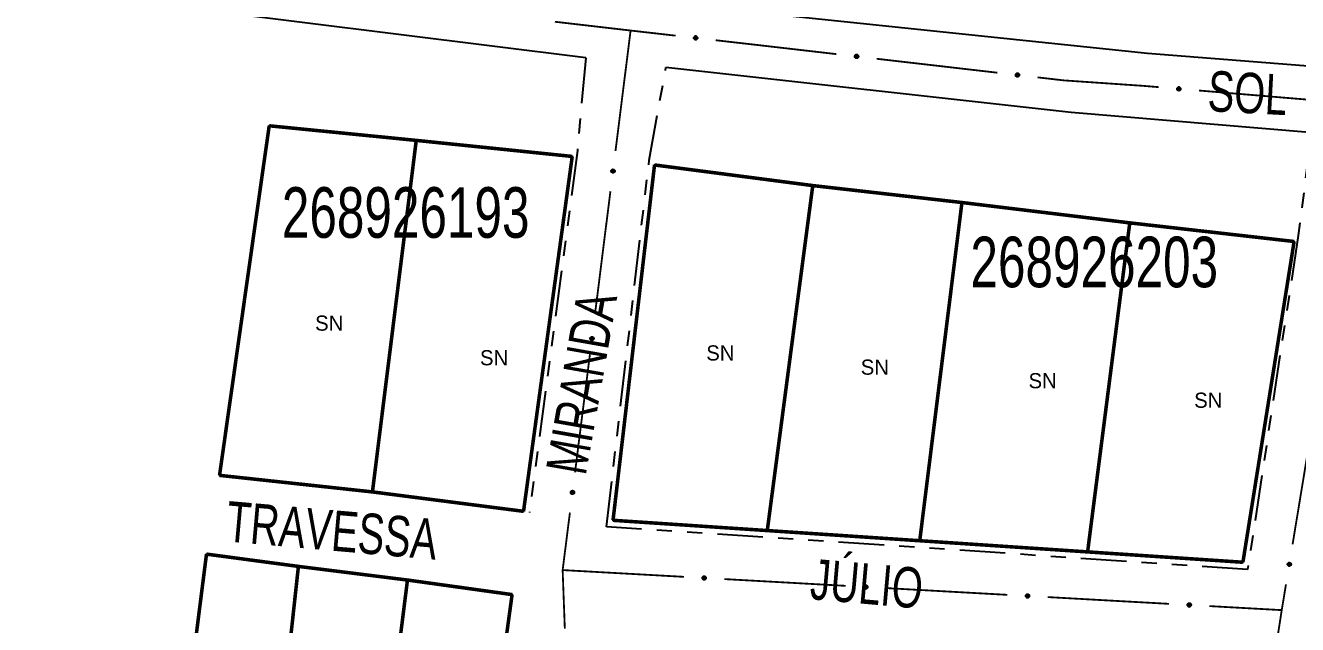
# Model space of a CAD drawing. Extents: x 211453 to 215163, y 4877397 to 4881305.
# Drawn here: x 213331 to 213456.7, y 4878656 to 4878715.2 of the extents above; entities that cross this region are included whole.
import ezdxf
from ezdxf.enums import TextEntityAlignment as Align

# ---------------------------------------------------------------- set-up
doc = ezdxf.new("R2010")
doc.units = 0
doc.header["$LTSCALE"] = 1.5
doc.header["$MEASUREMENT"] = 0
doc.linetypes.add('TRACO_25', pattern=[8, 3, -1, 1, -1, 1, -1])
for name, color, linetype in [('CD_MALHA_LOTES', 7, 'CONTINUOUS'), ('CD_TXT_QUADRA', 255, 'CONTINUOUS'), ('RU-QUADRA', 210, 'CONTINUOUS'), ('SV-EIXO-ROD-ESTR', 7, 'CONTINUOUS'), ('SV-EIXO-RUA-N-PAV', 6, 'CONTINUOUS'), ('SV-EST-MUNIC-PAV', 20, 'CONTINUOUS'), ('SV-RUA-NAO-PAV', 7, 'CONTINUOUS'), ('SV-TXT-MUNIC-PAV', 7, 'CONTINUOUS'), ('SV-TXT-RUA-N-PAV', 7, 'CONTINUOUS'), ('Th_NmrPort', 1, 'CONTINUOUS')]:
    doc.layers.add(name, color=color, linetype=linetype)
doc.styles.add('ARIAL', font='ARIAL.SHX')

msp = doc.modelspace()

# ---------------------------------------------------------------- linework, layer by layer
at = {"layer": 'CD_MALHA_LOTES', "linetype": 'Continuous', "const_width": 0.35, "flags": 128}
for points in [[(213350.19382, 4878670.728023), (213355.100515, 4878705.267307)], [(213355.100515, 4878705.267307), (213369.62818, 4878703.824162)], [(213365.298743, 4878669.092458), (213369.62818, 4878703.824162)], [(213369.62818, 4878703.824162), (213385.037926, 4878702.239184)], [(213385.037926, 4878702.239184), (213380.226281, 4878667.175611)], [(213393.169356, 4878701.396302), (213389.069092, 4878666.287852)], [(213408.801732, 4878699.360361), (213393.169356, 4878701.396302)], [(213404.30736, 4878665.272974), (213408.801732, 4878699.360361)], [(213408.801732, 4878699.360361), (213423.539646, 4878697.685598)], [(213419.369188, 4878664.269848), (213423.539646, 4878697.685598)], [(213423.539646, 4878697.685598), (213440.119799, 4878695.675882)], [(213435.953855, 4878663.165299), (213440.119799, 4878695.675882)], [(213440.119799, 4878695.675882), (213456.35499, 4878693.83524)], [(213456.35499, 4878693.83524), (213451.297267, 4878662.143418)], [(213365.298743, 4878669.092458), (213350.19382, 4878670.728023)], [(213380.226281, 4878667.175611), (213365.298743, 4878669.092458)], [(213389.069092, 4878666.287852), (213404.30736, 4878665.272974)], [(213419.369188, 4878664.269848), (213404.30736, 4878665.272974)], [(213435.953855, 4878663.165299), (213419.369188, 4878664.269848)], [(213345.094705, 4878632.917609), (213348.904492, 4878662.945673)], [(213348.904492, 4878662.945673), (213357.986806, 4878661.732416)], [(213451.297267, 4878662.143418), (213435.953855, 4878663.165299)], [(213354.715676, 4878631.763093), (213357.986806, 4878661.732416)], [(213357.986806, 4878661.732416), (213368.762293, 4878660.38548)], [(213365.010114, 4878630.608576), (213368.762293, 4878660.38548)], [(213368.762293, 4878660.38548), (213379.096992, 4878658.94622)], [(213379.096992, 4878658.94622), (213375.050531, 4878629.458721)]]:
    msp.add_lwpolyline(points, dxfattribs=at)
at = {"layer": 'RU-QUADRA', "linetype": 'Continuous', "const_width": 0.18, "flags": 128}
for points in [[(213385.037926, 4878702.239184), (213369.62818, 4878703.824162), (213355.100515, 4878705.267307), (213350.19382, 4878670.728023), (213365.298743, 4878669.092458), (213380.226281, 4878667.175611)], [(213393.169356, 4878701.396302), (213408.801732, 4878699.360361), (213423.539646, 4878697.685598), (213440.119799, 4878695.675882), (213456.35499, 4878693.83524), (213451.297267, 4878662.143418), (213435.953855, 4878663.165299), (213419.369188, 4878664.269848), (213404.30736, 4878665.272974), (213389.069092, 4878666.287852)], [(213379.096992, 4878658.94622), (213368.762293, 4878660.38548), (213357.986806, 4878661.732416), (213348.904492, 4878662.945673), (213345.094705, 4878632.917609), (213341.195103, 4878603.26112), (213351.006191, 4878602.181883), (213361.112913, 4878601.070126), (213371.005538, 4878599.981921), (213375.050531, 4878629.458721)]]:
    msp.add_lwpolyline(points, close=True, dxfattribs=at)
at = {"layer": 'SV-EIXO-ROD-ESTR', "const_width": 0.18}
for points in [[(213390.804863, 4878714.67896), (213383.324082, 4878715.547696)], [(213391.270789, 4878714.625829), (213390.804863, 4878714.67896)], [(213395.245032, 4878714.172626), (213391.270789, 4878714.625829)], [(213403.282855, 4878713.256031), (213399.219275, 4878713.719422)], [(213404.186926, 4878713.151591), (213403.282855, 4878713.256031)], [(213411.140679, 4878712.348269), (213404.186926, 4878713.151591)], [(213427.03497, 4878710.512105), (213415.114251, 4878711.889228)], [(213433.602187, 4878709.753437), (213431.008543, 4878710.053064)], [(213433.990371, 4878709.726667), (213433.602187, 4878709.753437)], [(213441.537752, 4878709.206157), (213433.990371, 4878709.726667)], [(213441.970923, 4878709.169827), (213441.537752, 4878709.206157)], [(213442.967424, 4878709.08625), (213441.970923, 4878709.169827)], [(213458.503443, 4878707.783228), (213446.95343, 4878708.751939)]]:
    msp.add_lwpolyline(points, dxfattribs=at)
at = {"layer": 'SV-EIXO-ROD-ESTR'}
for points in [[(213397.362436, 4878713.820373), (213397.324592, 4878713.789392), (213397.285732, 4878713.770503), (213397.248786, 4878713.764078), (213397.214658, 4878713.766913), (213397.180069, 4878713.773745), (213397.146717, 4878713.788328), (213397.113284, 4878713.812713), (213397.081939, 4878713.850458), (213397.065205, 4878713.891538), (213397.056968, 4878713.927422), (213397.057875, 4878713.96318), (213397.065076, 4878713.99667), (213397.08137, 4878714.030814), (213397.106412, 4878714.064453), (213397.145129, 4878714.095053), (213397.183353, 4878714.11331), (213397.219252, 4878714.118587), (213397.255195, 4878714.117447), (213397.290423, 4878714.110048), (213397.32308, 4878714.095544), (213397.356904, 4878714.070269), (213397.386601, 4878714.031656), (213397.405245, 4878713.993739), (213397.411024, 4878713.957924), (213397.409105, 4878713.922564), (213397.402674, 4878713.887789), (213397.389411, 4878713.853651), (213397.362436, 4878713.820373)], [(213413.257563, 4878711.992906), (213413.219674, 4878711.96198), (213413.180786, 4878711.943149), (213413.143831, 4878711.936778), (213413.109706, 4878711.939663), (213413.075128, 4878711.946547), (213413.041797, 4878711.961178), (213413.0084, 4878711.985612), (213412.97711, 4878712.023403), (213412.960437, 4878712.064508), (213412.952253, 4878712.100404), (213412.953212, 4878712.13616), (213412.960462, 4878712.169639), (213412.976806, 4878712.203759), (213413.001898, 4878712.237362), (213413.040659, 4878712.267905), (213413.078911, 4878712.286106), (213413.114817, 4878712.29133), (213413.150758, 4878712.290137), (213413.185976, 4878712.282686), (213413.218611, 4878712.268135), (213413.252398, 4878712.24281), (213413.282038, 4878712.204153), (213413.300626, 4878712.16621), (213413.306353, 4878712.130386), (213413.304382, 4878712.095028), (213413.2979, 4878712.060262), (213413.284586, 4878712.026145), (213413.257563, 4878711.992906)], [(213429.151855, 4878710.156742), (213429.113965, 4878710.125816), (213429.075077, 4878710.106985), (213429.038122, 4878710.100614), (213429.003998, 4878710.103499), (213428.969419, 4878710.110382), (213428.936088, 4878710.125014), (213428.902692, 4878710.149448), (213428.871402, 4878710.187239), (213428.854729, 4878710.228344), (213428.846544, 4878710.26424), (213428.847504, 4878710.299996), (213428.854754, 4878710.333475), (213428.871097, 4878710.367595), (213428.896189, 4878710.401198), (213428.934951, 4878710.431741), (213428.973202, 4878710.449942), (213429.009109, 4878710.455166), (213429.045049, 4878710.453973), (213429.080267, 4878710.446522), (213429.112903, 4878710.431971), (213429.14669, 4878710.406646), (213429.176329, 4878710.367989), (213429.194918, 4878710.330045), (213429.200644, 4878710.294222), (213429.198674, 4878710.258864), (213429.192191, 4878710.224098), (213429.178878, 4878710.189981), (213429.151855, 4878710.156742)], [(213445.094405, 4878708.797391), (213445.057503, 4878708.765293), (213445.019224, 4878708.745252), (213444.982486, 4878708.737726), (213444.948288, 4878708.73954), (213444.913511, 4878708.745337), (213444.879738, 4878708.758918), (213444.845592, 4878708.782293), (213444.813134, 4878708.819085), (213444.795181, 4878708.859647), (213444.785876, 4878708.895269), (213444.785714, 4878708.931038), (213444.791912, 4878708.964728), (213444.807178, 4878708.999343), (213444.831205, 4878709.033715), (213444.86899, 4878709.065458), (213444.906653, 4878709.084848), (213444.942378, 4878709.091195), (213444.978338, 4878709.091129), (213445.013772, 4878709.084785), (213445.046848, 4878709.071264), (213445.081412, 4878709.04701), (213445.112248, 4878709.009301), (213445.132016, 4878708.971958), (213445.138862, 4878708.936331), (213445.138001, 4878708.900929), (213445.132611, 4878708.865978), (213445.120373, 4878708.83146), (213445.094405, 4878708.797391)]]:
    msp.add_lwpolyline(points, close=True, dxfattribs=at)
for points in [[(213397.409105, 4878713.922564), (213397.056968, 4878713.927422)], [(213397.411024, 4878713.957924), (213397.057875, 4878713.96318)], [(213397.407532, 4878713.940967), (213397.059465, 4878713.947698)], [(213397.404773, 4878713.976989), (213397.064531, 4878713.980081)], [(213397.405245, 4878713.993739), (213397.065076, 4878713.99667)], [(213397.402674, 4878713.887789), (213397.065205, 4878713.891538)], [(213397.402002, 4878713.904517), (213397.065827, 4878713.907145)], [(213397.39388, 4878714.013939), (213397.078041, 4878714.014248)], [(213397.391359, 4878713.871396), (213397.078077, 4878713.870041)], [(213397.386601, 4878714.031656), (213397.08137, 4878714.030814)], [(213397.389411, 4878713.853651), (213397.081939, 4878713.850458)], [(213397.367764, 4878714.049878), (213397.096974, 4878714.047797)], [(213397.375292, 4878713.838894), (213397.101326, 4878713.833055)], [(213397.356904, 4878714.070269), (213397.106412, 4878714.064453)], [(213397.362436, 4878713.820373), (213397.113284, 4878713.812713)], [(213397.334251, 4878714.081167), (213397.133531, 4878714.079335)], [(213397.341137, 4878713.804335), (213397.137396, 4878713.800101)], [(213397.32308, 4878714.095544), (213397.145129, 4878714.095053)], [(213397.324592, 4878713.789392), (213397.146717, 4878713.788328)], [(213397.302368, 4878714.102656), (213397.170671, 4878714.103941)], [(213397.302486, 4878713.778528), (213397.1723, 4878713.781014)], [(213397.285732, 4878713.770503), (213397.180069, 4878713.773745)], [(213397.290423, 4878714.110048), (213397.183353, 4878714.11331)], [(213413.304382, 4878712.095028), (213412.952253, 4878712.100404)], [(213413.306353, 4878712.130386), (213412.953212, 4878712.13616)], [(213413.302836, 4878712.113434), (213412.954779, 4878712.120676)], [(213413.30013, 4878712.14946), (213412.959893, 4878712.153052)], [(213413.2979, 4878712.060262), (213412.960437, 4878712.064508)], [(213413.300626, 4878712.16621), (213412.960462, 4878712.169639)], [(213413.297253, 4878712.076992), (213412.961082, 4878712.080114)], [(213413.28656, 4878712.043887), (213412.973277, 4878712.042991)], [(213413.289291, 4878712.186426), (213412.973453, 4878712.187199)], [(213413.282038, 4878712.204153), (213412.976806, 4878712.203759)], [(213413.284586, 4878712.026145), (213412.97711, 4878712.023403)], [(213413.263228, 4878712.222403), (213412.992435, 4878712.220719)], [(213413.270446, 4878712.011409), (213412.996472, 4878712.005972)], [(213413.252398, 4878712.24281), (213413.001898, 4878712.237362)], [(213413.257563, 4878711.992906), (213413.0084, 4878711.985612)], [(213413.229761, 4878712.253741), (213413.029039, 4878712.252204)], [(213413.23624, 4878711.976899), (213413.032493, 4878711.972965)], [(213413.218611, 4878712.268135), (213413.040659, 4878712.267905)], [(213413.219674, 4878711.96198), (213413.041797, 4878711.961178)], [(213413.197909, 4878712.275277), (213413.066215, 4878712.276755)], [(213413.197552, 4878711.95115), (213413.06737, 4878711.953826)], [(213413.180786, 4878711.943149), (213413.075128, 4878711.946547)], [(213413.185976, 4878712.282686), (213413.078911, 4878712.286106)], [(213429.198674, 4878710.258864), (213428.846544, 4878710.26424)], [(213429.200644, 4878710.294222), (213428.847504, 4878710.299996)], [(213429.197128, 4878710.27727), (213428.849071, 4878710.284512)], [(213429.194422, 4878710.313296), (213428.854184, 4878710.316888)], [(213429.192191, 4878710.224098), (213428.854729, 4878710.228344)], [(213429.194918, 4878710.330045), (213428.854754, 4878710.333475)], [(213429.191544, 4878710.240828), (213428.855374, 4878710.24395)], [(213429.180852, 4878710.207723), (213428.867568, 4878710.206827)], [(213429.183582, 4878710.350262), (213428.867744, 4878710.351035)], [(213429.176329, 4878710.367989), (213428.871097, 4878710.367595)], [(213429.178878, 4878710.189981), (213428.871402, 4878710.187239)], [(213429.15752, 4878710.386239), (213428.886726, 4878710.384555)], [(213429.164738, 4878710.175245), (213428.890764, 4878710.169808)], [(213429.14669, 4878710.406646), (213428.896189, 4878710.401198)], [(213429.151855, 4878710.156742), (213428.902692, 4878710.149448)], [(213429.124053, 4878710.417577), (213428.92333, 4878710.41604)], [(213429.130532, 4878710.140735), (213428.926785, 4878710.136801)], [(213429.112903, 4878710.431971), (213428.934951, 4878710.431741)], [(213429.113965, 4878710.125816), (213428.936088, 4878710.125014)], [(213429.092201, 4878710.439113), (213428.960506, 4878710.440591)], [(213429.091844, 4878710.114986), (213428.961661, 4878710.117662)], [(213429.075077, 4878710.106985), (213428.969419, 4878710.110382)], [(213429.080267, 4878710.446522), (213428.973202, 4878710.449942)], [(213445.138862, 4878708.936331), (213444.785714, 4878708.931038)], [(213445.138001, 4878708.900929), (213444.785876, 4878708.895269)], [(213445.135879, 4878708.919277), (213444.787766, 4878708.915611)], [(213445.132045, 4878708.955201), (213444.791862, 4878708.94813)], [(213445.132016, 4878708.971958), (213444.791912, 4878708.964728)], [(213445.132611, 4878708.865978), (213444.795181, 4878708.859647)], [(213445.13144, 4878708.882678), (213444.795336, 4878708.875266)], [(213445.120053, 4878708.991809), (213444.804346, 4878708.982686)], [(213445.112248, 4878709.009301), (213444.807178, 4878708.999343)], [(213445.12179, 4878708.849255), (213444.808688, 4878708.838544)], [(213445.120373, 4878708.83146), (213444.813134, 4878708.819085)], [(213445.092876, 4878709.026952), (213444.822268, 4878709.016785)], [(213445.081412, 4878709.04701), (213444.831205, 4878709.033715)], [(213445.106701, 4878708.816288), (213444.833032, 4878708.802269)], [(213445.094405, 4878708.797391), (213444.845592, 4878708.782293)], [(213445.058443, 4878709.057226), (213444.857867, 4878709.049401)], [(213445.046848, 4878709.071264), (213444.86899, 4878709.065458)], [(213445.073593, 4878708.780724), (213444.87007, 4878708.770407)], [(213445.057503, 4878708.765293), (213444.879738, 4878708.758918)], [(213445.025932, 4878709.077754), (213444.894256, 4878709.075105)], [(213445.035731, 4878708.753774), (213444.905529, 4878708.752371)], [(213445.013772, 4878709.084785), (213444.906653, 4878709.084848)], [(213445.019224, 4878708.745252), (213444.913511, 4878708.745337)]]:
    msp.add_lwpolyline(points, dxfattribs=at)
at = {"layer": 'SV-EIXO-RUA-N-PAV', "const_width": 0.18}
for points in [[(213390.804863, 4878714.67896), (213389.310208, 4878702.772407)], [(213388.811989, 4878698.803556), (213387.317333, 4878686.897003)], [(213386.81791, 4878682.928304), (213385.312338, 4878671.023127)], [(213458.15386, 4878675.747816), (213456.203218, 4878663.907419)], [(213384.81048, 4878667.054734), (213384.183158, 4878662.094243)], [(213384.183158, 4878662.094243), (213384.091402, 4878661.36869)], [(213384.091402, 4878661.36869), (213384.286404, 4878656.103632)], [(213384.091402, 4878661.36869), (213396.072834, 4878660.701399)], [(213400.066645, 4878660.478969), (213412.048078, 4878659.811679)], [(213416.041888, 4878659.589249), (213428.023321, 4878658.921959)], [(213455.553004, 4878659.96062), (213455.227897, 4878657.987221)], [(213432.017132, 4878658.699529), (213443.998564, 4878658.032239)], [(213447.992375, 4878657.809809), (213454.981544, 4878657.420556)], [(213455.227897, 4878657.987221), (213455.133151, 4878657.412115)], [(213455.133151, 4878657.412115), (213453.688436, 4878648.106452)], [(213454.981544, 4878657.420556), (213455.133151, 4878657.412115)], [(213384.286404, 4878656.103632), (213384.305665, 4878655.58359)]]:
    msp.add_lwpolyline(points, dxfattribs=at)
at = {"layer": 'SV-EIXO-RUA-N-PAV'}
for points in [[(213389.188218, 4878700.916832), (213389.218768, 4878700.87864), (213389.237216, 4878700.839568), (213389.243222, 4878700.802551), (213389.24, 4878700.768457), (213389.232776, 4878700.733948), (213389.217816, 4878700.700763), (213389.193053, 4878700.667609), (213389.154956, 4878700.636694), (213389.113689, 4878700.620427), (213389.077713, 4878700.612597), (213389.041968, 4878700.61391), (213389.008562, 4878700.621489), (213388.974605, 4878700.638169), (213388.941252, 4878700.663591), (213388.911092, 4878700.702652), (213388.89327, 4878700.741081), (213388.888401, 4878700.777037), (213388.889948, 4878700.812964), (213388.897746, 4878700.848107), (213388.912618, 4878700.880597), (213388.938275, 4878700.914133), (213388.977222, 4878700.94339), (213389.015348, 4878700.961603), (213389.051226, 4878700.966976), (213389.086563, 4878700.964656), (213389.121263, 4878700.957831), (213389.155247, 4878700.944182), (213389.188218, 4878700.916832)], [(213387.111189, 4878684.369992), (213387.141705, 4878684.331772), (213387.160116, 4878684.292683), (213387.166088, 4878684.255661), (213387.162835, 4878684.22157), (213387.155579, 4878684.187068), (213387.140589, 4878684.153896), (213387.115796, 4878684.120765), (213387.077671, 4878684.089884), (213387.036388, 4878684.073656), (213387.000406, 4878684.065859), (213386.964662, 4878684.067204), (213386.931263, 4878684.074814), (213386.897321, 4878684.091525), (213386.863991, 4878684.116978), (213386.833867, 4878684.156066), (213386.81608, 4878684.194511), (213386.811244, 4878684.230472), (213386.812824, 4878684.266398), (213386.820654, 4878684.301533), (213386.835557, 4878684.33401), (213386.861244, 4878684.367522), (213386.900218, 4878684.396743), (213386.93836, 4878684.414921), (213386.974244, 4878684.420261), (213387.009578, 4878684.41791), (213387.044272, 4878684.411053), (213387.078244, 4878684.397372), (213387.111189, 4878684.369992)], [(213385.188646, 4878669.167664), (213385.219162, 4878669.129444), (213385.237573, 4878669.090355), (213385.243546, 4878669.053333), (213385.240293, 4878669.019242), (213385.233037, 4878668.984739), (213385.218046, 4878668.951568), (213385.193254, 4878668.918437), (213385.155128, 4878668.887556), (213385.113846, 4878668.871328), (213385.077863, 4878668.86353), (213385.042119, 4878668.864876), (213385.00872, 4878668.872486), (213384.974779, 4878668.889197), (213384.941449, 4878668.91465), (213384.911325, 4878668.953738), (213384.893538, 4878668.992183), (213384.888701, 4878669.028144), (213384.890281, 4878669.06407), (213384.898111, 4878669.099205), (213384.913014, 4878669.131682), (213384.938701, 4878669.165194), (213384.977676, 4878669.194415), (213385.015818, 4878669.212593), (213385.051701, 4878669.217933), (213385.087035, 4878669.215582), (213385.121729, 4878669.208724), (213385.155701, 4878669.195044), (213385.188646, 4878669.167664)], [(213456.010083, 4878662.057895), (213456.039145, 4878662.018558), (213456.056079, 4878661.978807), (213456.060659, 4878661.941587), (213456.056131, 4878661.907641), (213456.047587, 4878661.873435), (213456.031364, 4878661.840849), (213456.005348, 4878661.80867), (213455.966091, 4878661.77924), (213455.92423, 4878661.76457), (213455.88798, 4878661.758126), (213455.852312, 4878661.76081), (213455.819222, 4878661.769667), (213455.78593, 4878661.787637), (213455.753578, 4878661.814321), (213455.72494, 4878661.854511), (213455.708606, 4878661.893596), (213455.70512, 4878661.929713), (213455.708045, 4878661.965554), (213455.717187, 4878662.000371), (213455.733296, 4878662.032267), (213455.760221, 4878662.064793), (213455.800263, 4878662.092533), (213455.839059, 4878662.109269), (213455.875118, 4878662.113261), (213455.910339, 4878662.109586), (213455.944751, 4878662.101434), (213455.978187, 4878662.08649), (213456.010083, 4878662.057895)], [(213397.932403, 4878660.708084), (213397.96839, 4878660.741204), (213398.006092, 4878660.762311), (213398.042604, 4878660.770863), (213398.07684, 4878660.770008), (213398.111766, 4878660.765189), (213398.145906, 4878660.752561), (213398.180694, 4878660.730152), (213398.214171, 4878660.694285), (213398.233254, 4878660.654241), (213398.243555, 4878660.618894), (213398.244718, 4878660.583144), (213398.239468, 4878660.549293), (213398.225178, 4878660.514264), (213398.202124, 4878660.479232), (213398.165244, 4878660.446442), (213398.12814, 4878660.426003), (213398.092606, 4878660.418658), (213398.056658, 4878660.417715), (213398.021061, 4878660.423063), (213397.987619, 4878660.435652), (213397.952389, 4878660.458927), (213397.920507, 4878660.495757), (213397.8997, 4878660.532531), (213397.891858, 4878660.567952), (213397.891727, 4878660.603364), (213397.896135, 4878660.638453), (213397.9074, 4878660.673301), (213397.932403, 4878660.708084)], [(213413.907646, 4878659.818364), (213413.943634, 4878659.851484), (213413.981336, 4878659.87259), (213414.017848, 4878659.881143), (213414.052083, 4878659.880288), (213414.087009, 4878659.875469), (213414.12115, 4878659.862841), (213414.155937, 4878659.840431), (213414.189415, 4878659.804564), (213414.208498, 4878659.764521), (213414.218798, 4878659.729174), (213414.219962, 4878659.693424), (213414.214711, 4878659.659573), (213414.200421, 4878659.624544), (213414.177368, 4878659.589512), (213414.140487, 4878659.556722), (213414.103383, 4878659.536283), (213414.06785, 4878659.528938), (213414.031902, 4878659.527995), (213413.996304, 4878659.533343), (213413.962862, 4878659.545932), (213413.927632, 4878659.569207), (213413.895751, 4878659.606037), (213413.874943, 4878659.642811), (213413.867101, 4878659.678232), (213413.86697, 4878659.713644), (213413.871378, 4878659.748733), (213413.882643, 4878659.783581), (213413.907646, 4878659.818364)], [(213429.882889, 4878658.928644), (213429.918877, 4878658.961764), (213429.956579, 4878658.98287), (213429.993091, 4878658.991423), (213430.027326, 4878658.990568), (213430.062252, 4878658.985748), (213430.096393, 4878658.97312), (213430.131181, 4878658.950711), (213430.164658, 4878658.914844), (213430.183741, 4878658.874801), (213430.194041, 4878658.839454), (213430.195205, 4878658.803704), (213430.189955, 4878658.769853), (213430.175665, 4878658.734824), (213430.152611, 4878658.699791), (213430.11573, 4878658.667001), (213430.078626, 4878658.646563), (213430.043093, 4878658.639218), (213430.007145, 4878658.638275), (213429.971547, 4878658.643623), (213429.938106, 4878658.656212), (213429.902875, 4878658.679487), (213429.870994, 4878658.716317), (213429.850187, 4878658.753091), (213429.842344, 4878658.788512), (213429.842213, 4878658.823924), (213429.846621, 4878658.859013), (213429.857886, 4878658.893861), (213429.882889, 4878658.928644)], [(213445.858133, 4878658.038924), (213445.89412, 4878658.072044), (213445.931822, 4878658.09315), (213445.968334, 4878658.101703), (213446.00257, 4878658.100848), (213446.037496, 4878658.096028), (213446.071636, 4878658.0834), (213446.106424, 4878658.060991), (213446.139901, 4878658.025124), (213446.158984, 4878657.985081), (213446.169284, 4878657.949733), (213446.170448, 4878657.913983), (213446.165198, 4878657.880133), (213446.150908, 4878657.845103), (213446.127854, 4878657.810071), (213446.090974, 4878657.777281), (213446.05387, 4878657.756843), (213446.018336, 4878657.749497), (213445.982388, 4878657.748555), (213445.946791, 4878657.753903), (213445.913349, 4878657.766492), (213445.878119, 4878657.789767), (213445.846237, 4878657.826597), (213445.82543, 4878657.863371), (213445.817588, 4878657.898792), (213445.817457, 4878657.934204), (213445.821865, 4878657.969293), (213445.83313, 4878658.00414), (213445.858133, 4878658.038924)]]:
    msp.add_lwpolyline(points, close=True, dxfattribs=at)
for points in [[(213388.897746, 4878700.848107), (213388.89327, 4878700.741081)], [(213388.905272, 4878700.859967), (213388.902495, 4878700.728293)], [(213388.912618, 4878700.880597), (213388.911092, 4878700.702652)], [(213388.927122, 4878700.891605), (213388.926678, 4878700.690877)], [(213388.938275, 4878700.914133), (213388.941252, 4878700.663591)], [(213388.958788, 4878700.924761), (213388.9578, 4878700.653964)], [(213388.977222, 4878700.94339), (213388.974605, 4878700.638169)], [(213388.995021, 4878700.950468), (213388.991132, 4878700.634653)], [(213389.015348, 4878700.961603), (213389.008562, 4878700.621489)], [(213389.032092, 4878700.960942), (213389.025144, 4878700.620756)], [(213389.051226, 4878700.966976), (213389.041968, 4878700.61391)], [(213389.068143, 4878700.963292), (213389.057467, 4878700.615323)], [(213389.086563, 4878700.964656), (213389.077713, 4878700.612597)], [(213389.104528, 4878700.957349), (213389.09809, 4878700.621226)], [(213389.121263, 4878700.957831), (213389.113689, 4878700.620427)], [(213389.137526, 4878700.946331), (213389.135331, 4878700.633054)], [(213389.155247, 4878700.944182), (213389.154956, 4878700.636694)], [(213389.169843, 4878700.929897), (213389.172577, 4878700.655883)], [(213389.188218, 4878700.916832), (213389.193053, 4878700.667609)], [(213389.204014, 4878700.895352), (213389.205938, 4878700.691577)], [(213389.218768, 4878700.87864), (213389.217816, 4878700.700763)], [(213389.22938, 4878700.856412), (213389.225419, 4878700.726262)], [(213389.237216, 4878700.839568), (213389.232776, 4878700.733948)], [(213386.820654, 4878684.301533), (213386.81608, 4878684.194511)], [(213386.828191, 4878684.313386), (213386.825294, 4878684.181715)], [(213386.835557, 4878684.33401), (213386.833867, 4878684.156066)], [(213386.85007, 4878684.345004), (213386.849442, 4878684.144277)], [(213386.861244, 4878684.367522), (213386.863991, 4878684.116978)], [(213386.881767, 4878684.378131), (213386.880531, 4878684.107336)], [(213386.900218, 4878684.396743), (213386.897321, 4878684.091525)], [(213386.918023, 4878684.403805), (213386.913845, 4878684.087993)], [(213386.93836, 4878684.414921), (213386.931263, 4878684.074814)], [(213386.955104, 4878684.414245), (213386.947844, 4878684.074066)], [(213386.974244, 4878684.420261), (213386.964662, 4878684.067204)], [(213386.991157, 4878684.416562), (213386.980162, 4878684.068603)], [(213387.009578, 4878684.41791), (213387.000406, 4878684.065859)], [(213387.027537, 4878684.410586), (213387.02079, 4878684.074469)], [(213387.044272, 4878684.411053), (213387.036388, 4878684.073656)], [(213387.060524, 4878684.399537), (213387.058042, 4878684.086262)], [(213387.078244, 4878684.397372), (213387.077671, 4878684.089884)], [(213387.092827, 4878684.383074), (213387.095309, 4878684.109057)], [(213387.111189, 4878684.369992), (213387.115796, 4878684.120765)], [(213387.126965, 4878684.348498), (213387.128703, 4878684.14472)], [(213387.141705, 4878684.331772), (213387.140589, 4878684.153896)], [(213387.152296, 4878684.309534), (213387.148216, 4878684.179388)], [(213387.160116, 4878684.292683), (213387.155579, 4878684.187068)], [(213384.898111, 4878669.099205), (213384.893538, 4878668.992183)], [(213384.905649, 4878669.111058), (213384.902751, 4878668.979387)], [(213384.913014, 4878669.131682), (213384.911325, 4878668.953738)], [(213384.927527, 4878669.142676), (213384.926899, 4878668.941949)], [(213384.938701, 4878669.165194), (213384.941449, 4878668.91465)], [(213384.959224, 4878669.175803), (213384.957988, 4878668.905008)], [(213384.977676, 4878669.194415), (213384.974779, 4878668.889197)], [(213384.995481, 4878669.201477), (213384.991302, 4878668.885665)], [(213385.015818, 4878669.212593), (213385.00872, 4878668.872486)], [(213385.032561, 4878669.211917), (213385.025301, 4878668.871738)], [(213385.051701, 4878669.217933), (213385.042119, 4878668.864876)], [(213385.068614, 4878669.214234), (213385.057619, 4878668.866275)], [(213385.087035, 4878669.215582), (213385.077863, 4878668.86353)], [(213385.104994, 4878669.208258), (213385.098247, 4878668.872141)], [(213385.121729, 4878669.208724), (213385.113846, 4878668.871328)], [(213385.137982, 4878669.197209), (213385.135499, 4878668.883934)], [(213385.155701, 4878669.195044), (213385.155128, 4878668.887556)], [(213385.170284, 4878669.180746), (213385.172767, 4878668.906729)], [(213385.188646, 4878669.167664), (213385.193254, 4878668.918437)], [(213385.204423, 4878669.14617), (213385.20616, 4878668.942392)], [(213385.219162, 4878669.129444), (213385.218046, 4878668.951568)], [(213385.229754, 4878669.107206), (213385.225673, 4878668.97706)], [(213385.237573, 4878669.090355), (213385.233037, 4878668.984739)], [(213455.717187, 4878662.000371), (213455.708606, 4878661.893596)], [(213455.725163, 4878662.011934), (213455.717333, 4878661.880464)], [(213455.733296, 4878662.032267), (213455.72494, 4878661.854511)], [(213455.748211, 4878662.04271), (213455.740062, 4878661.842146)], [(213455.760221, 4878662.064793), (213455.753578, 4878661.814321)], [(213455.781127, 4878662.074626), (213455.769744, 4878661.804066)], [(213455.800263, 4878662.092533), (213455.78593, 4878661.787637)], [(213455.81832, 4878662.098922), (213455.80231, 4878661.783489)], [(213455.839059, 4878662.109269), (213455.819222, 4878661.769667)], [(213455.855765, 4878662.107965), (213455.835763, 4878661.768298)], [(213455.875118, 4878662.113261), (213455.852312, 4878661.76081)], [(213455.89188, 4878662.10893), (213455.867854, 4878661.761628)], [(213455.910339, 4878662.109586), (213455.88798, 4878661.758126)], [(213455.928011, 4878662.101595), (213455.908673, 4878661.765967)], [(213455.944751, 4878662.101434), (213455.92423, 4878661.76457)], [(213455.960561, 4878662.089318), (213455.946341, 4878661.776356)], [(213455.978187, 4878662.08649), (213455.966091, 4878661.77924)], [(213455.992224, 4878662.071656), (213455.984436, 4878661.797738)], [(213456.010083, 4878662.057895), (213456.005348, 4878661.80867)], [(213456.025043, 4878662.035825), (213456.019143, 4878661.832125)], [(213456.039145, 4878662.018558), (213456.031364, 4878661.840849)], [(213456.048896, 4878661.995939), (213456.039941, 4878661.866037)], [(213456.056079, 4878661.978807), (213456.047587, 4878661.873435)], [(213397.891727, 4878660.603364), (213398.243555, 4878660.618894)], [(213397.891858, 4878660.567952), (213398.244718, 4878660.583144)], [(213397.894362, 4878660.585083), (213398.242236, 4878660.598508)], [(213397.896135, 4878660.638453), (213398.233254, 4878660.654241)], [(213397.897773, 4878660.621792), (213398.233537, 4878660.638625)], [(213397.899201, 4878660.549281), (213398.239052, 4878660.565886)], [(213397.8997, 4878660.532531), (213398.239468, 4878660.549293)], [(213397.906482, 4878660.655473), (213398.219161, 4878660.674958)], [(213397.9074, 4878660.673301), (213398.214171, 4878660.694285)], [(213397.912215, 4878660.513023), (213398.227542, 4878660.530994)], [(213397.920507, 4878660.495757), (213398.225178, 4878660.514264)], [(213397.920641, 4878660.68885), (213398.193809, 4878660.710536)], [(213397.932403, 4878660.708084), (213398.180694, 4878660.730152)], [(213397.940367, 4878660.478656), (213398.210583, 4878660.496406)], [(213397.952389, 4878660.458927), (213398.202124, 4878660.479232)], [(213397.952738, 4878660.725329), (213398.155893, 4878660.741347)], [(213397.96839, 4878660.741204), (213398.145906, 4878660.752561)], [(213397.975635, 4878660.449359), (213398.175912, 4878660.462805)], [(213397.987619, 4878660.435652), (213398.165244, 4878660.446442)], [(213397.98983, 4878660.753329), (213398.119942, 4878660.758382)], [(213398.006092, 4878660.762311), (213398.111766, 4878660.765189)], [(213398.008708, 4878660.429751), (213398.140259, 4878660.436091)], [(213398.021061, 4878660.423063), (213398.12814, 4878660.426003)], [(213413.86697, 4878659.713644), (213414.218798, 4878659.729174)], [(213413.867101, 4878659.678232), (213414.219962, 4878659.693424)], [(213413.869605, 4878659.695363), (213414.217479, 4878659.708788)], [(213413.871378, 4878659.748733), (213414.208498, 4878659.764521)], [(213413.873016, 4878659.732072), (213414.20878, 4878659.748905)], [(213413.874445, 4878659.659561), (213414.214295, 4878659.676166)], [(213413.874943, 4878659.642811), (213414.214711, 4878659.659573)], [(213413.881725, 4878659.765753), (213414.194404, 4878659.785238)], [(213413.882643, 4878659.783581), (213414.189415, 4878659.804564)], [(213413.887458, 4878659.623303), (213414.202786, 4878659.641274)], [(213413.895751, 4878659.606037), (213414.200421, 4878659.624544)], [(213413.895884, 4878659.79913), (213414.169053, 4878659.820816)], [(213413.907646, 4878659.818364), (213414.155937, 4878659.840431)], [(213413.91561, 4878659.588936), (213414.185826, 4878659.606686)], [(213413.927632, 4878659.569207), (213414.177368, 4878659.589512)], [(213413.927982, 4878659.835608), (213414.131136, 4878659.851627)], [(213413.943634, 4878659.851484), (213414.12115, 4878659.862841)], [(213413.950878, 4878659.559639), (213414.151156, 4878659.573084)], [(213413.962862, 4878659.545932), (213414.140487, 4878659.556722)], [(213413.965074, 4878659.863609), (213414.095186, 4878659.868662)], [(213413.981336, 4878659.87259), (213414.087009, 4878659.875469)], [(213413.983952, 4878659.540031), (213414.115502, 4878659.546371)], [(213413.996304, 4878659.533343), (213414.103383, 4878659.536283)], [(213429.940317, 4878658.973888), (213430.070429, 4878658.978942)], [(213429.956579, 4878658.98287), (213430.062252, 4878658.985748)], [(213429.842213, 4878658.823924), (213430.194041, 4878658.839454)], [(213429.842344, 4878658.788512), (213430.195205, 4878658.803704)], [(213429.844849, 4878658.805642), (213430.192722, 4878658.819067)], [(213429.846621, 4878658.859013), (213430.183741, 4878658.874801)], [(213429.84826, 4878658.842352), (213430.184023, 4878658.859184)], [(213429.849688, 4878658.76984), (213430.189539, 4878658.786445)], [(213429.850187, 4878658.753091), (213430.189955, 4878658.769853)], [(213429.856969, 4878658.876033), (213430.169647, 4878658.895518)], [(213429.857886, 4878658.893861), (213430.164658, 4878658.914844)], [(213429.862702, 4878658.733583), (213430.178029, 4878658.751554)], [(213429.870994, 4878658.716317), (213430.175665, 4878658.734824)], [(213429.871127, 4878658.90941), (213430.144296, 4878658.931095)], [(213429.882889, 4878658.928644), (213430.131181, 4878658.950711)], [(213429.890854, 4878658.699216), (213430.16107, 4878658.716966)], [(213429.902875, 4878658.679487), (213430.152611, 4878658.699791)], [(213429.903225, 4878658.945888), (213430.106379, 4878658.961906)], [(213429.918877, 4878658.961764), (213430.096393, 4878658.97312)], [(213429.926121, 4878658.669919), (213430.126399, 4878658.683364)], [(213429.938106, 4878658.656212), (213430.11573, 4878658.667001)], [(213429.959195, 4878658.650311), (213430.090745, 4878658.656651)], [(213429.971547, 4878658.643623), (213430.078626, 4878658.646563)], [(213445.817457, 4878657.934204), (213446.169284, 4878657.949733)], [(213445.817588, 4878657.898792), (213446.170448, 4878657.913983)], [(213445.820092, 4878657.915922), (213446.167965, 4878657.929347)], [(213445.821865, 4878657.969293), (213446.158984, 4878657.985081)], [(213445.823503, 4878657.952632), (213446.159267, 4878657.969464)], [(213445.824931, 4878657.88012), (213446.164782, 4878657.896725)], [(213445.82543, 4878657.863371), (213446.165198, 4878657.880133)], [(213445.832212, 4878657.986312), (213446.14489, 4878658.005797)], [(213445.83313, 4878658.00414), (213446.139901, 4878658.025124)], [(213445.837945, 4878657.843863), (213446.153272, 4878657.861834)], [(213445.846237, 4878657.826597), (213446.150908, 4878657.845103)], [(213445.846371, 4878658.01969), (213446.119539, 4878658.041375)], [(213445.858133, 4878658.038924), (213446.106424, 4878658.060991)], [(213445.866097, 4878657.809496), (213446.136313, 4878657.827246)], [(213445.878119, 4878657.789767), (213446.127854, 4878657.810071)], [(213445.878468, 4878658.056168), (213446.081623, 4878658.072186)], [(213445.89412, 4878658.072044), (213446.071636, 4878658.0834)], [(213445.901364, 4878657.780199), (213446.101642, 4878657.793644)], [(213445.913349, 4878657.766492), (213446.090974, 4878657.777281)], [(213445.91556, 4878658.084168), (213446.045672, 4878658.089222)], [(213445.931822, 4878658.09315), (213446.037496, 4878658.096028)], [(213445.934438, 4878657.760591), (213446.065988, 4878657.76693)], [(213445.946791, 4878657.753903), (213446.05387, 4878657.756843)]]:
    msp.add_lwpolyline(points, dxfattribs=at)
at = {"layer": 'SV-EST-MUNIC-PAV', "linetype": 'Continuous'}
for points in [[(213776.377498, 4879059.142352, 13.303078), (213754.511297, 4879028.362034, 13.303078), (213699.625071, 4878949.878116, 13.744922), (213664.475648, 4878897.71094, 13.744922), (213635.454877, 4878852.861865, 14.0476), (213601.26496, 4878802.854201, 14.170564), (213578.270376, 4878774.121569, 14.12327), (213548.086725, 4878741.755553, 14.12327), (213532.157913, 4878728.424088, 14.170564), (213506.278842, 4878714.618872, 14.066518), (213485.787619, 4878710.71133, 14.066518), (213466.505513, 4878710.462994, 14.189481), (213441.872188, 4878712.424689, 14.198939), (213403.696774, 4878716.397138, 14.274609), (213365.741282, 4878720.739499, 14.463783), (213344.315783, 4878722.671645, 14.463783)], [(213386.373066, 4878711.968659, 14.567829), (213349.110556, 4878716.611676, 14.255692), (213326.467519, 4878718.343247, 13.811132), (213323.357979, 4878715.434058, 13.915178), (213321.664664, 4878710.448391, 13.915178), (213321.069497, 4878709.065456, 13.915178)], [(213458.256031, 4878704.5841, 14.085435), (213434.322961, 4878706.596425, 14.463783), (213394.292918, 4878711.016784, 14.567829)]]:
    msp.add_polyline3d(points, dxfattribs=at)
at = {"layer": 'SV-RUA-NAO-PAV', "linetype": 'TRACO_25'}
for points in [[(213386.373066, 4878711.968659, 14.879967), (213385.543416, 4878702.824636, 14.879967), (213380.8088, 4878667.059092, 14.879967)], [(213458.072866, 4878704.5995, 14.785379), (213456.754597, 4878694.443086, 14.785379), (213451.764056, 4878661.428738, 14.823215), (213388.422574, 4878665.651504, 15.125893), (213392.64534, 4878701.864917, 14.879967), (213394.292918, 4878711.016784, 14.879967)], [(213379.096992, 4878658.94622, 14.879967), (213371.005538, 4878599.981921, 13.38549), (213340.261127, 4878603.363859, 13.404408), (213304.852182, 4878621.123466, 14.255692), (213313.781885, 4878661.67504, 14.766462), (213321.069497, 4878709.065456, 13.271986)]]:
    msp.add_polyline3d(points, dxfattribs=at)

# ---------------------------------------------------------------- texts
at = {"layer": 'CD_TXT_QUADRA', "style": 'ARIAL', "width": 0.7}
for s, p in [('268926193', (213356.346975, 4878694.200717)), ('268926203', (213424.377027, 4878689.311783))]:
    msp.add_text(s, height=5, dxfattribs=at).set_placement(p)
at = {"layer": 'SV-TXT-MUNIC-PAV', "style": 'ARIAL', "width": 0.7}
msp.add_text('SOL', height=4, rotation=357, dxfattribs=at).set_placement((213447.751796, 4878706.723031))
at = {"layer": 'SV-TXT-RUA-N-PAV', "style": 'ARIAL', "width": 0.7}
for s, rotation, p in [('MIRANDA', 80, (213386.361514, 4878670.621539)), ('TRAVESSA', 355, (213350.737288, 4878664.209179)), ('JÚLIO ', 355, (213408.448535, 4878658.509303))]:
    msp.add_text(s, height=4, rotation=rotation, dxfattribs=at).set_placement(p)
at = {"layer": 'Th_NmrPort', "color": 1}
for p in [(213359.637506, 4878685.771977), (213375.925632, 4878682.35049), (213398.281711, 4878682.823201), (213413.540576, 4878681.42096), (213430.120729, 4878680.08115), (213446.482671, 4878678.153124)]:
    msp.add_text('SN', height=1.5, dxfattribs=at).set_placement(p, align=Align.MIDDLE_LEFT)

doc.saveas('drawing.dxf')
